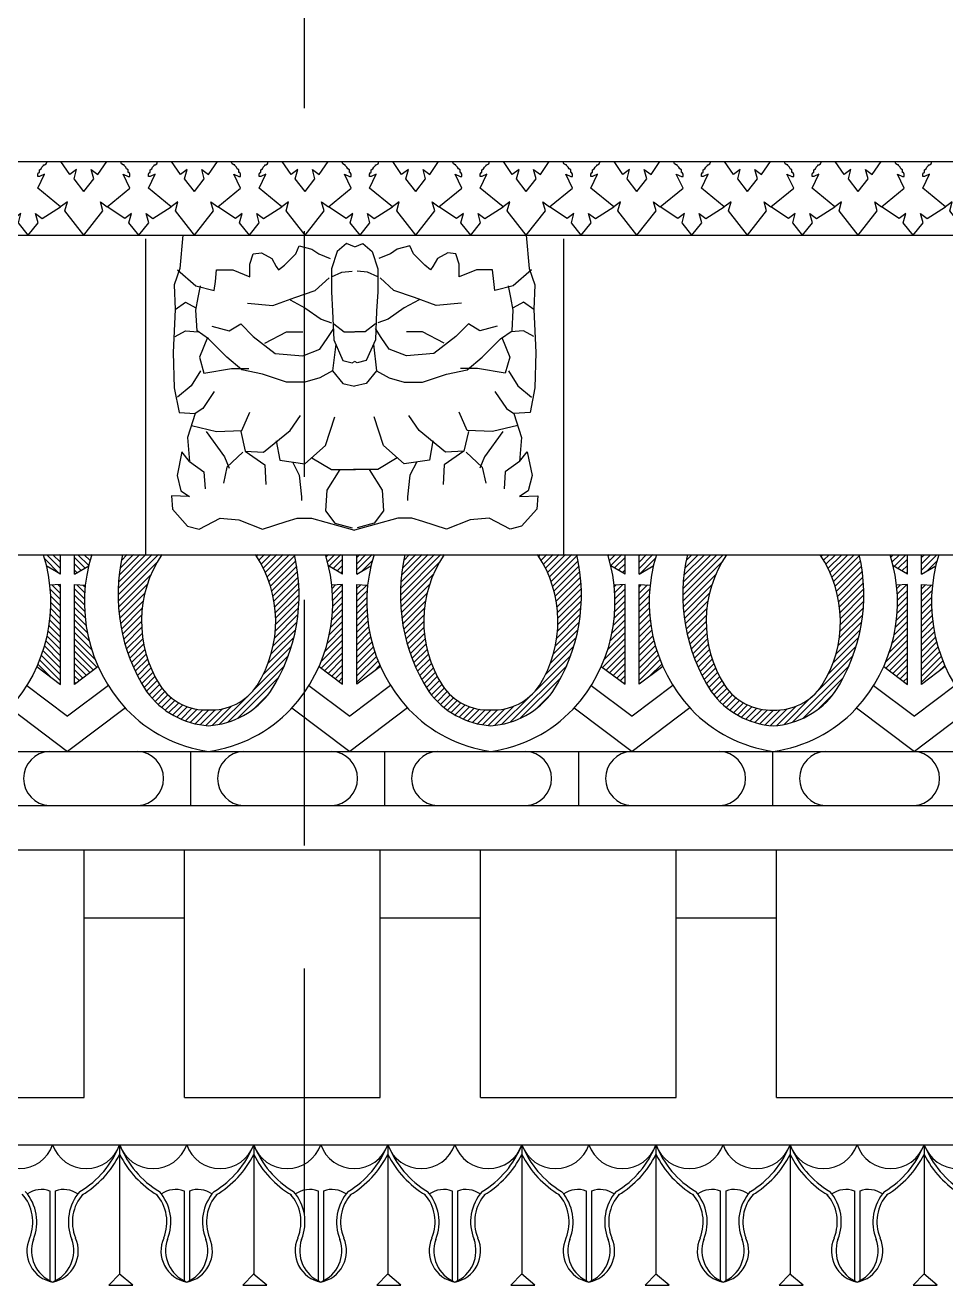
# Model space of a CAD drawing. Extents: x 140 to 2512, y 69 to 3554.
# Drawn here: x 618.6 to 805.8, y 3040.3 to 3297.3 of the extents above; entities that cross this region are included whole.
import ezdxf

# ---------------------------------------------------------------- set-up
doc = ezdxf.new("R2010")
doc.units = 0
doc.header["$LTSCALE"] = 10
doc.header["$MEASUREMENT"] = 0
doc.linetypes.add('HIDDEN', pattern=[0.375, 0.25, -0.125])
for name, color, linetype in [('3', 3, 'CONTINUOUS'), ('7', 7, 'CONTINUOUS'), ('BH', 3, 'CONTINUOUS')]:
    doc.layers.add(name, color=color, linetype=linetype)
pattern_1 = [(45, (349.6196, 2007.5748), (-0.6344319, 0.6344319), [])]

msp = doc.modelspace()

# ---------------------------------------------------------------- hatches: boundary and pattern name
at = {"layer": '3'}
h = msp.add_hatch(dxfattribs=at)
h.set_pattern_fill('ANSI31', color=256, scale=7.177778, style=0)
h.set_pattern_definition([(135, (1019.6432, 2007.5576), (0.6344319, 0.6344319), [])])
h.paths.add_polyline_path([(628.66, 3189.64), (632.17, 3189.64, 0.018345), (631.54, 3187.37), (628.66, 3185.65)])
h.paths.add_polyline_path([(628.66, 3183.56), (630.87, 3183.44, 0.133078), (633.48, 3166.88), (628.66, 3163.25)])
h.paths.add_polyline_path([(623.58, 3183.44), (625.79, 3183.56), (625.79, 3163.25), (620.97, 3166.88, 0.133078)])
h.paths.add_polyline_path([(625.79, 3189.64), (625.79, 3185.65), (622.9, 3187.37, 0.018345), (622.27, 3189.64)])
h = msp.add_hatch(dxfattribs=at)
h.set_pattern_fill('ANSI31', color=256, scale=7.177778, style=0)
h.set_pattern_definition([(45, (292.1974, 2007.5748), (-0.6344319, 0.6344319), [])])
h.paths.add_polyline_path([(673.38, 3189.66), (665.42, 3189.66, -0.297247), (665.78, 3163.03, -0.262813), (655.91, 3158.06, -0.262813), (646.04, 3163.03, -0.297247), (646.4, 3189.66), (638.43, 3189.66, 0.20319), (643.29, 3161.83, 0.224863), (655.91, 3154.84, 0.224863), (668.53, 3161.83, 0.20319)])
h = msp.add_hatch(dxfattribs=at)
h.set_pattern_fill('ANSI31', color=256, scale=7.177778, style=0)
h.set_pattern_definition(pattern_1)
h.paths.add_polyline_path([(683.18, 3189.66), (679.67, 3189.66, -0.018345), (680.3, 3187.39), (683.18, 3185.67)])
h.paths.add_polyline_path([(683.18, 3183.58), (680.97, 3183.46, -0.133078), (678.37, 3166.89), (683.18, 3163.27)])
h.paths.add_polyline_path([(688.27, 3183.46), (686.06, 3183.58), (686.06, 3163.27), (690.87, 3166.89, -0.133078)])
h.paths.add_polyline_path([(686.06, 3189.66), (686.06, 3185.67), (688.94, 3187.39, -0.018345), (689.57, 3189.66)])
h = msp.add_hatch(dxfattribs=at)
h.set_pattern_fill('ANSI31', color=256, scale=7.177778, style=0)
h.set_pattern_definition(pattern_1)
h.paths.add_polyline_path([(740.61, 3189.66), (737.09, 3189.66, -0.018345), (737.72, 3187.39), (740.61, 3185.67)])
h.paths.add_polyline_path([(740.61, 3183.58), (738.4, 3183.46, -0.133078), (735.79, 3166.89), (740.61, 3163.27)])
h.paths.add_polyline_path([(745.69, 3183.46), (743.48, 3183.58), (743.48, 3163.27), (748.3, 3166.89, -0.133078)])
h.paths.add_polyline_path([(743.48, 3189.66), (743.48, 3185.67), (746.36, 3187.39, -0.018345), (746.99, 3189.66)])
h = msp.add_hatch(dxfattribs=at)
h.set_pattern_fill('ANSI31', color=256, scale=7.177778, style=0)
h.set_pattern_definition([(45, (407.0646, 2007.5576), (-0.6344319, 0.6344319), [])])
h.paths.add_polyline_path([(788.25, 3189.64), (780.28, 3189.64, -0.297247), (780.65, 3163.01, -0.262813), (770.78, 3158.04, -0.262813), (760.9, 3163.01, -0.297247), (761.27, 3189.64), (753.3, 3189.64, 0.20319), (758.16, 3161.81, 0.224863), (770.78, 3154.82, 0.224863), (783.39, 3161.81, 0.20319)])
h = msp.add_hatch(dxfattribs=at)
h.set_pattern_fill('ANSI31', color=256, scale=7.177778, style=0)
h.set_pattern_definition([(45, (464.4869, 2007.5576), (-0.6344319, 0.6344319), [])])
h.paths.add_polyline_path([(798.05, 3189.64), (794.54, 3189.64, -0.018345), (795.16, 3187.37), (798.05, 3185.65)])
h.paths.add_polyline_path([(798.05, 3183.56), (795.84, 3183.44, -0.133078), (793.23, 3166.88), (798.05, 3163.25)])
h.paths.add_polyline_path([(803.13, 3183.44), (800.92, 3183.56), (800.92, 3163.25), (805.74, 3166.88, -0.133078)])
h.paths.add_polyline_path([(800.92, 3189.64), (800.92, 3185.65), (803.81, 3187.37, -0.018345), (804.44, 3189.64)])
at = {"layer": 'BH'}
h = msp.add_hatch(dxfattribs=at)
h.set_pattern_fill('ANSI31', color=256, scale=7.177778, style=0)
h.set_pattern_definition(pattern_1)
h.paths.add_polyline_path([(730.81, 3189.66), (722.84, 3189.66, -0.297247), (723.2, 3163.03, -0.262813), (713.33, 3158.06, -0.262813), (703.46, 3163.03, -0.297247), (703.82, 3189.66), (695.85, 3189.66, 0.20319), (700.71, 3161.83, 0.224863), (713.33, 3154.84, 0.224863), (725.95, 3161.83, 0.20319)])

# ---------------------------------------------------------------- linework, layer by layer
at = {"layer": '3', "linetype": 'HIDDEN', "ltscale": 20}
msp.add_line((675.45, 205.47), (675.45, 3554.39), dxfattribs=at)
at = {"layer": '3'}
for p, q in [((625.79, 3185.65), (622.9, 3187.37)), ((625.79, 3185.65), (625.79, 3189.64)), ((628.66, 3185.65), (628.66, 3189.64)), ((628.66, 3185.65), (631.54, 3187.37)), ((683.18, 3185.67), (680.3, 3187.39)), ((683.18, 3185.67), (683.18, 3189.66)), ((686.06, 3185.67), (686.06, 3189.66)), ((686.06, 3185.67), (688.94, 3187.39)), ((740.61, 3185.67), (737.72, 3187.39)), ((740.61, 3185.67), (740.61, 3189.66)), ((743.48, 3185.67), (743.48, 3189.66)), ((743.48, 3185.67), (746.36, 3187.39)), ((798.05, 3185.65), (795.16, 3187.37)), ((798.05, 3185.65), (798.05, 3189.64)), ((800.92, 3185.65), (800.92, 3189.64)), ((800.92, 3185.65), (803.81, 3187.37)), ((625.79, 3183.56), (623.58, 3183.44)), ((625.79, 3163.25), (625.79, 3183.56)), ((628.66, 3183.56), (630.87, 3183.44)), ((628.66, 3163.25), (628.66, 3183.56)), ((683.18, 3183.58), (680.97, 3183.46)), ((683.18, 3163.27), (683.18, 3183.58)), ((686.06, 3163.27), (686.06, 3183.58)), ((686.06, 3183.58), (688.27, 3183.46)), ((740.61, 3183.58), (738.4, 3183.46)), ((740.61, 3163.27), (740.61, 3183.58)), ((743.48, 3163.27), (743.48, 3183.58)), ((743.48, 3183.58), (745.69, 3183.46)), ((798.05, 3183.56), (795.84, 3183.44)), ((798.05, 3163.25), (798.05, 3183.56)), ((800.92, 3183.56), (803.13, 3183.44)), ((800.92, 3163.25), (800.92, 3183.56)), ((620.97, 3166.88), (625.79, 3163.25)), ((633.48, 3166.88), (628.66, 3163.25)), ((678.37, 3166.89), (683.18, 3163.27)), ((690.87, 3166.89), (686.06, 3163.27)), ((735.79, 3166.89), (740.61, 3163.27)), ((748.3, 3166.89), (743.48, 3163.27)), ((793.23, 3166.88), (798.05, 3163.25)), ((805.74, 3166.88), (800.92, 3163.25)), ((618.92, 3163.03), (627.22, 3156.78)), ((635.52, 3163.03), (627.22, 3156.78)), ((676.32, 3163.05), (684.62, 3156.8)), ((692.92, 3163.05), (684.62, 3156.8)), ((733.74, 3163.05), (742.04, 3156.8)), ((750.34, 3163.05), (742.04, 3156.8)), ((791.18, 3163.03), (799.49, 3156.78)), ((807.79, 3163.03), (799.49, 3156.78)), ((615.46, 3158.45), (627.22, 3149.59)), ((638.98, 3158.45), (627.22, 3149.59)), ((672.86, 3158.46), (684.62, 3149.61)), ((696.38, 3158.46), (684.62, 3149.61)), ((730.28, 3158.46), (742.04, 3149.61)), ((753.8, 3158.46), (742.04, 3149.61)), ((787.73, 3158.45), (799.49, 3149.59)), ((811.25, 3158.45), (799.49, 3149.59)), ((637.82, 3069.61), (637.82, 3043.26)), ((665.09, 3069.61), (665.09, 3043.26)), ((692.37, 3069.61), (692.37, 3043.26)), ((719.64, 3069.61), (719.64, 3043.26)), ((746.91, 3069.61), (746.91, 3043.26)), ((774.18, 3069.61), (774.18, 3043.26)), ((801.46, 3069.61), (801.46, 3043.26)), ((623.64, 3060.19), (623.64, 3041.9)), ((624.73, 3060.19), (624.73, 3041.9)), ((650.91, 3060.19), (650.91, 3041.9)), ((652, 3060.19), (652, 3041.9)), ((678.18, 3060.19), (678.18, 3041.9)), ((679.28, 3060.19), (679.28, 3041.9)), ((705.46, 3060.19), (705.46, 3041.9)), ((706.55, 3060.19), (706.55, 3041.9)), ((732.73, 3060.19), (732.73, 3041.9)), ((733.82, 3060.19), (733.82, 3041.9)), ((760, 3060.19), (760, 3041.9)), ((761.09, 3060.19), (761.09, 3041.9)), ((787.28, 3060.19), (787.28, 3041.9)), ((788.37, 3060.19), (788.37, 3041.9)), ((637.83, 3043.33), (635.59, 3041)), ((635.59, 3041), (640.47, 3041)), ((640.47, 3041), (637.74, 3043.33)), ((665.11, 3043.33), (662.87, 3041)), ((662.87, 3041), (667.74, 3041)), ((667.74, 3041), (665.01, 3043.33)), ((692.38, 3043.33), (690.14, 3041)), ((690.14, 3041), (695.01, 3041)), ((695.01, 3041), (692.28, 3043.33)), ((719.65, 3043.33), (717.41, 3041)), ((717.41, 3041), (722.28, 3041)), ((722.28, 3041), (719.56, 3043.33)), ((746.93, 3043.33), (744.68, 3041)), ((744.68, 3041), (749.56, 3041)), ((749.56, 3041), (746.83, 3043.33)), ((774.2, 3043.33), (771.96, 3041)), ((771.96, 3041), (776.83, 3041)), ((776.83, 3041), (774.1, 3043.33)), ((801.47, 3043.33), (799.23, 3041)), ((799.23, 3041), (804.1, 3041)), ((804.1, 3041), (801.37, 3043.33))]:
    msp.add_line(p, q, dxfattribs=at)
for points in [[(622.27, 3189.64, -0.269333), (615.25, 3158.21, -0.168546), (598.51, 3149.61, -0.168546), (581.77, 3158.21, -0.269333), (574.75, 3189.64)], [(632.15, 3189.66, 0.269333), (639.17, 3158.23, 0.168546), (655.91, 3149.63, 0.168546), (672.65, 3158.23, 0.269333), (679.67, 3189.66)], [(638.43, 3189.66, 0.20319), (643.29, 3161.83, 0.224863), (655.91, 3154.84, 0.224863), (668.53, 3161.83, 0.20319), (673.38, 3189.66)], [(646.4, 3189.66, 0.297247), (646.04, 3163.03, 0.262813), (655.91, 3158.06, 0.262813), (665.78, 3163.03, 0.297247), (665.42, 3189.66)], [(689.57, 3189.66, 0.269333), (696.59, 3158.23, 0.168546), (713.33, 3149.63, 0.168546), (730.07, 3158.23, 0.269333), (737.09, 3189.66)], [(695.85, 3189.66, 0.20319), (700.71, 3161.83, 0.224863), (713.33, 3154.84, 0.224863), (725.95, 3161.83, 0.20319), (730.81, 3189.66)], [(703.82, 3189.66, 0.297247), (703.46, 3163.03, 0.262813), (713.33, 3158.06, 0.262813), (723.2, 3163.03, 0.297247), (722.84, 3189.66)], [(747.01, 3189.64, 0.269333), (754.04, 3158.21, 0.168546), (770.78, 3149.61, 0.168546), (787.51, 3158.21, 0.269333), (794.54, 3189.64)], [(753.3, 3189.64, 0.20319), (758.16, 3161.81, 0.224863), (770.78, 3154.82, 0.224863), (783.39, 3161.81, 0.20319), (788.25, 3189.64)], [(761.27, 3189.64, 0.297247), (760.9, 3163.01, 0.262813), (770.78, 3158.04, 0.262813), (780.65, 3163.01, 0.297247), (780.28, 3189.64)], [(804.44, 3189.64, 0.269333), (811.46, 3158.21, 0.168546), (828.2, 3149.61, 0.168546), (844.94, 3158.21, 0.269333), (851.96, 3189.64)]]:
    msp.add_lwpolyline(points, format="xyb", dxfattribs=at)
for centre, radius, start, end in [((617.37, 3071.95), 7.21, 198.9672, 341.0328), ((631, 3071.95), 7.21, 198.9672, 341.0328), ((619.77, 3076.74), 19.41, 300.9337, 338.4416), ((644.64, 3071.95), 7.21, 198.9672, 341.0328), ((655.88, 3076.74), 19.41, 201.5584, 239.0663), ((658.28, 3071.95), 7.21, 198.9672, 341.0328), ((647.04, 3076.74), 19.41, 300.9337, 338.4416), ((671.91, 3071.95), 7.21, 198.9672, 341.0328), ((683.15, 3076.74), 19.41, 201.5584, 239.0663), ((685.55, 3071.95), 7.21, 198.9672, 341.0328), ((674.31, 3076.74), 19.41, 300.9337, 338.4416), ((699.18, 3071.95), 7.21, 198.9672, 341.0328), ((710.42, 3076.74), 19.41, 201.5584, 239.0663), ((712.82, 3071.95), 7.21, 198.9672, 341.0328), ((701.58, 3076.74), 19.41, 300.9337, 338.4416), ((726.46, 3071.95), 7.21, 198.9672, 341.0328), ((737.7, 3076.74), 19.41, 201.5584, 239.0663), ((740.09, 3071.95), 7.21, 198.9672, 341.0328), ((728.86, 3076.74), 19.41, 300.9337, 338.4416), ((753.73, 3071.95), 7.21, 198.9672, 341.0328), ((764.97, 3076.74), 19.41, 201.5584, 239.0663), ((767.37, 3071.95), 7.21, 198.9672, 341.0328), ((756.13, 3076.74), 19.41, 300.9337, 338.4416), ((781, 3071.95), 7.21, 198.9672, 341.0328), ((792.24, 3076.74), 19.41, 201.5584, 239.0663), ((794.64, 3071.95), 7.21, 198.9672, 341.0328), ((783.4, 3076.74), 19.41, 300.9337, 338.4416), ((808.28, 3071.95), 7.21, 198.9672, 341.0328), ((819.51, 3076.74), 19.41, 201.5584, 239.0663), ((619.77, 3076.74), 20.23, 300.9337, 333.1807), ((655.88, 3076.74), 20.23, 206.8193, 239.0663), ((647.04, 3076.74), 20.23, 300.9337, 333.1807), ((683.15, 3076.74), 20.23, 206.8193, 239.0663), ((674.31, 3076.74), 20.23, 300.9337, 333.1807), ((710.42, 3076.74), 20.23, 206.8193, 239.0663), ((701.58, 3076.74), 20.23, 300.9337, 333.1807), ((737.7, 3076.74), 20.23, 206.8193, 239.0663), ((728.86, 3076.74), 20.23, 300.9337, 333.1807), ((764.97, 3076.74), 20.23, 206.8193, 239.0663), ((756.13, 3076.74), 20.23, 300.9337, 333.1807), ((792.24, 3076.74), 20.23, 206.8193, 239.0663), ((783.4, 3076.74), 20.23, 300.9337, 333.1807), ((819.51, 3076.74), 20.23, 206.8193, 239.0663), ((611.62, 3053.89), 8.54, 337.7846, 41.5211), ((611.62, 3053.89), 9.36, 337.7846, 41.5211), ((621.92, 3055.48), 5.01, 69.8838, 125.0135), ((626.45, 3055.48), 5.01, 54.9865, 110.1162), ((636.75, 3053.89), 9.36, 138.4789, 202.2154), ((636.75, 3053.89), 8.54, 138.4789, 202.2154), ((638.89, 3053.89), 8.54, 337.7846, 41.5211), ((638.89, 3053.89), 9.36, 337.7846, 41.5211), ((649.19, 3055.48), 5.01, 69.8838, 125.0135), ((653.73, 3055.48), 5.01, 54.9865, 110.1162), ((664.02, 3053.89), 9.36, 138.4789, 202.2154), ((664.02, 3053.89), 8.54, 138.4789, 202.2154), ((666.16, 3053.89), 8.54, 337.7846, 41.5211), ((666.16, 3053.89), 9.36, 337.7846, 41.5211), ((676.46, 3055.48), 5.01, 69.8838, 125.0135), ((681, 3055.48), 5.01, 54.9865, 110.1162), ((691.3, 3053.89), 9.36, 138.4789, 202.2154), ((691.3, 3053.89), 8.54, 138.4789, 202.2154), ((693.44, 3053.89), 8.54, 337.7846, 41.5211), ((693.44, 3053.89), 9.36, 337.7846, 41.5211), ((703.73, 3055.48), 5.01, 69.8838, 125.0135), ((708.27, 3055.48), 5.01, 54.9865, 110.1162), ((718.57, 3053.89), 9.36, 138.4789, 202.2154), ((718.57, 3053.89), 8.54, 138.4789, 202.2154), ((720.71, 3053.89), 8.54, 337.7846, 41.5211), ((720.71, 3053.89), 9.36, 337.7846, 41.5211), ((731.01, 3055.48), 5.01, 69.8838, 125.0135), ((735.54, 3055.48), 5.01, 54.9865, 110.1162), ((745.84, 3053.89), 9.36, 138.4789, 202.2154), ((745.84, 3053.89), 8.54, 138.4789, 202.2154), ((747.98, 3053.89), 8.54, 337.7846, 41.5211), ((747.98, 3053.89), 9.36, 337.7846, 41.5211), ((758.28, 3055.48), 5.01, 69.8838, 125.0135), ((762.82, 3055.48), 5.01, 54.9865, 110.1162), ((773.11, 3053.89), 9.36, 138.4789, 202.2154), ((773.11, 3053.89), 8.54, 138.4789, 202.2154), ((775.25, 3053.89), 8.54, 337.7846, 41.5211), ((775.25, 3053.89), 9.36, 337.7846, 41.5211), ((785.55, 3055.48), 5.01, 69.8838, 125.0135), ((790.09, 3055.48), 5.01, 54.9865, 110.1162), ((800.39, 3053.89), 9.36, 138.4789, 202.2154), ((800.39, 3053.89), 8.54, 138.4789, 202.2154), ((625.41, 3047.99), 6.46, 155.9841, 259.063), ((626.8, 3048.05), 6.91, 160.5785, 247.7515), ((622.96, 3047.99), 6.46, 280.937, 24.0159), ((621.57, 3048.05), 6.91, 292.2485, 19.4215), ((652.68, 3047.99), 6.46, 155.9841, 259.063), ((654.08, 3048.05), 6.91, 160.5785, 247.7515), ((650.23, 3047.99), 6.46, 280.937, 24.0159), ((648.84, 3048.05), 6.91, 292.2485, 19.4215), ((679.96, 3047.99), 6.46, 155.9841, 259.063), ((681.35, 3048.05), 6.91, 160.5785, 247.7515), ((677.5, 3047.99), 6.46, 280.937, 24.0159), ((676.11, 3048.05), 6.91, 292.2485, 19.4215), ((707.23, 3047.99), 6.46, 155.9841, 259.063), ((708.62, 3048.05), 6.91, 160.5785, 247.7515), ((704.78, 3047.99), 6.46, 280.937, 24.0159), ((703.39, 3048.05), 6.91, 292.2485, 19.4215), ((734.5, 3047.99), 6.46, 155.9841, 259.063), ((735.89, 3048.05), 6.91, 160.5785, 247.7515), ((732.05, 3047.99), 6.46, 280.937, 24.0159), ((730.66, 3048.05), 6.91, 292.2485, 19.4215), ((761.77, 3047.99), 6.46, 155.9841, 259.063), ((763.17, 3048.05), 6.91, 160.5785, 247.7515), ((759.32, 3047.99), 6.46, 280.937, 24.0159), ((757.93, 3048.05), 6.91, 292.2485, 19.4215), ((789.05, 3047.99), 6.46, 155.9841, 259.063), ((790.44, 3048.05), 6.91, 160.5785, 247.7515), ((786.6, 3047.99), 6.46, 280.937, 24.0159), ((785.2, 3048.05), 6.91, 292.2485, 19.4215)]:
    msp.add_arc(centre, radius, start, end, dxfattribs=at)
at = {"layer": '7'}
for p, q in [((210.4, 3269.61), (1531.71, 3269.61)), ((385.4, 3254.61), (1530.25, 3254.61)), ((643.1, 3253.89), (643.1, 3189.61)), ((728.1, 3253.89), (728.1, 3189.61)), ((385.4, 3189.61), (1526.97, 3189.61)), ((415.4, 3149.61), (1527.37, 3149.61)), ((425.4, 3138.61), (1527.81, 3138.61)), ((425.4, 3129.61), (1528.27, 3129.61)), ((630.6, 3079.19), (630.6, 3129.61)), ((651, 3079.19), (651, 3129.61)), ((690.8, 3079.19), (690.8, 3129.61)), ((711.2, 3079.19), (711.2, 3129.61)), ((751, 3079.19), (751, 3129.61)), ((771.4, 3079.19), (771.4, 3129.61)), ((630.6, 3115.76), (651, 3115.76)), ((690.8, 3115.76), (711.2, 3115.76)), ((751, 3115.76), (771.4, 3115.76)), ((590.8, 3079.19), (630.6, 3079.19)), ((651, 3079.19), (690.8, 3079.19)), ((711.2, 3079.19), (751, 3079.19)), ((771.4, 3079.19), (811.2, 3079.19)), ((430.4, 3069.61), (1533.74, 3069.61))]:
    msp.add_line(p, q, dxfattribs=at)
at = {"layer": 'BH'}
for p, q in [((652.25, 3149.59), (652.25, 3138.61)), ((691.71, 3149.59), (691.71, 3138.61)), ((731.17, 3149.59), (731.17, 3138.61)), ((770.63, 3149.59), (770.63, 3138.61))]:
    msp.add_line(p, q, dxfattribs=at)
for points in [[(630.54, 3254.61), (626.67, 3259.56), (627.18, 3261.44), (625.81, 3260.41), (621.17, 3264.18), (622.53, 3267.08), (621.51, 3266.57), (621.34, 3266.57), (621.17, 3266.57), (621.17, 3266.74), (621.17, 3267.08), (621.34, 3267.42), (621.51, 3267.42), (621.51, 3267.59), (621.51, 3267.76), (621.51, 3267.94), (621.85, 3268.11), (622.02, 3268.45), (622.36, 3268.79), (622.36, 3268.96), (622.53, 3268.96), (622.88, 3269.13), (623.05, 3269.64)], [(630.54, 3263.54), (628.54, 3266.1), (629.05, 3267.98), (627.68, 3266.96), (625.88, 3269.61)], [(630.54, 3254.61), (634.42, 3259.56), (633.9, 3261.44), (635.27, 3260.41), (639.92, 3264.18), (638.55, 3267.08), (639.57, 3266.57), (639.74, 3266.57), (639.92, 3266.57), (639.92, 3266.74), (639.92, 3267.08), (639.74, 3267.42), (639.57, 3267.42), (639.57, 3267.59), (639.57, 3267.76), (639.57, 3267.94), (639.23, 3268.11), (639.06, 3268.45), (638.72, 3268.79), (638.72, 3268.96), (638.55, 3268.96), (638.2, 3269.13), (638.03, 3269.64)], [(630.54, 3263.54), (632.54, 3266.1), (632.03, 3267.98), (633.4, 3266.96), (635.2, 3269.61)], [(653.04, 3254.61), (649.17, 3259.56), (649.68, 3261.44), (648.31, 3260.41), (643.67, 3264.18), (645.03, 3267.08), (644.01, 3266.57), (643.84, 3266.57), (643.67, 3266.57), (643.67, 3266.74), (643.67, 3267.08), (643.84, 3267.42), (644.01, 3267.42), (644.01, 3267.59), (644.01, 3267.76), (644.01, 3267.94), (644.35, 3268.11), (644.52, 3268.45), (644.86, 3268.79), (644.86, 3268.96), (645.03, 3268.96), (645.38, 3269.13), (645.55, 3269.64)], [(653.04, 3263.54), (651.04, 3266.1), (651.55, 3267.98), (650.18, 3266.96), (648.38, 3269.61)], [(653.04, 3254.61), (656.92, 3259.56), (656.4, 3261.44), (657.77, 3260.41), (662.42, 3264.18), (661.05, 3267.08), (662.07, 3266.57), (662.24, 3266.57), (662.42, 3266.57), (662.42, 3266.74), (662.42, 3267.08), (662.24, 3267.42), (662.07, 3267.42), (662.07, 3267.59), (662.07, 3267.76), (662.07, 3267.94), (661.73, 3268.11), (661.56, 3268.45), (661.22, 3268.79), (661.22, 3268.96), (661.05, 3268.96), (660.7, 3269.13), (660.53, 3269.64)], [(653.04, 3263.54), (655.04, 3266.1), (654.53, 3267.98), (655.9, 3266.96), (657.7, 3269.61)], [(675.54, 3254.61), (671.67, 3259.56), (672.18, 3261.44), (670.81, 3260.41), (666.17, 3264.18), (667.53, 3267.08), (666.51, 3266.57), (666.34, 3266.57), (666.17, 3266.57), (666.17, 3266.74), (666.17, 3267.08), (666.34, 3267.42), (666.51, 3267.42), (666.51, 3267.59), (666.51, 3267.76), (666.51, 3267.94), (666.85, 3268.11), (667.02, 3268.45), (667.36, 3268.79), (667.36, 3268.96), (667.53, 3268.96), (667.88, 3269.13), (668.05, 3269.64)], [(675.54, 3263.54), (673.54, 3266.1), (674.05, 3267.98), (672.68, 3266.96), (670.88, 3269.61)], [(675.54, 3254.61), (679.42, 3259.56), (678.9, 3261.44), (680.27, 3260.41), (684.92, 3264.18), (683.55, 3267.08), (684.57, 3266.57), (684.74, 3266.57), (684.92, 3266.57), (684.92, 3266.74), (684.92, 3267.08), (684.74, 3267.42), (684.57, 3267.42), (684.57, 3267.59), (684.57, 3267.76), (684.57, 3267.94), (684.23, 3268.11), (684.06, 3268.45), (683.72, 3268.79), (683.72, 3268.96), (683.55, 3268.96), (683.2, 3269.13), (683.03, 3269.64)], [(675.54, 3263.54), (677.54, 3266.1), (677.03, 3267.98), (678.4, 3266.96), (680.2, 3269.61)], [(698.04, 3254.61), (694.17, 3259.56), (694.68, 3261.44), (693.31, 3260.41), (688.67, 3264.18), (690.03, 3267.08), (689.01, 3266.57), (688.84, 3266.57), (688.67, 3266.57), (688.67, 3266.74), (688.67, 3267.08), (688.84, 3267.42), (689.01, 3267.42), (689.01, 3267.59), (689.01, 3267.76), (689.01, 3267.94), (689.35, 3268.11), (689.52, 3268.45), (689.86, 3268.79), (689.86, 3268.96), (690.03, 3268.96), (690.38, 3269.13), (690.55, 3269.64)], [(698.04, 3263.54), (696.04, 3266.1), (696.55, 3267.98), (695.18, 3266.96), (693.38, 3269.61)], [(698.04, 3254.61), (701.92, 3259.56), (701.4, 3261.44), (702.77, 3260.41), (707.42, 3264.18), (706.05, 3267.08), (707.07, 3266.57), (707.24, 3266.57), (707.42, 3266.57), (707.42, 3266.74), (707.42, 3267.08), (707.24, 3267.42), (707.07, 3267.42), (707.07, 3267.59), (707.07, 3267.76), (707.07, 3267.94), (706.73, 3268.11), (706.56, 3268.45), (706.22, 3268.79), (706.22, 3268.96), (706.05, 3268.96), (705.7, 3269.13), (705.53, 3269.64)], [(698.04, 3263.54), (700.04, 3266.1), (699.53, 3267.98), (700.9, 3266.96), (702.7, 3269.61)], [(720.54, 3254.61), (716.67, 3259.56), (717.18, 3261.44), (715.81, 3260.41), (711.17, 3264.18), (712.53, 3267.08), (711.51, 3266.57), (711.34, 3266.57), (711.17, 3266.57), (711.17, 3266.74), (711.17, 3267.08), (711.34, 3267.42), (711.51, 3267.42), (711.51, 3267.59), (711.51, 3267.76), (711.51, 3267.94), (711.85, 3268.11), (712.02, 3268.45), (712.36, 3268.79), (712.36, 3268.96), (712.53, 3268.96), (712.88, 3269.13), (713.05, 3269.64)], [(720.54, 3263.54), (718.54, 3266.1), (719.05, 3267.98), (717.68, 3266.96), (715.88, 3269.61)], [(720.54, 3254.61), (724.42, 3259.56), (723.9, 3261.44), (725.27, 3260.41), (729.92, 3264.18), (728.55, 3267.08), (729.57, 3266.57), (729.74, 3266.57), (729.92, 3266.57), (729.92, 3266.74), (729.92, 3267.08), (729.74, 3267.42), (729.57, 3267.42), (729.57, 3267.59), (729.57, 3267.76), (729.57, 3267.94), (729.23, 3268.11), (729.06, 3268.45), (728.72, 3268.79), (728.72, 3268.96), (728.55, 3268.96), (728.2, 3269.13), (728.03, 3269.64)], [(720.54, 3263.54), (722.54, 3266.1), (722.03, 3267.98), (723.4, 3266.96), (725.2, 3269.61)], [(743.04, 3254.61), (739.17, 3259.56), (739.68, 3261.44), (738.31, 3260.41), (733.67, 3264.18), (735.03, 3267.08), (734.01, 3266.57), (733.84, 3266.57), (733.67, 3266.57), (733.67, 3266.74), (733.67, 3267.08), (733.84, 3267.42), (734.01, 3267.42), (734.01, 3267.59), (734.01, 3267.76), (734.01, 3267.94), (734.35, 3268.11), (734.52, 3268.45), (734.86, 3268.79), (734.86, 3268.96), (735.03, 3268.96), (735.38, 3269.13), (735.55, 3269.64)], [(743.04, 3263.54), (741.04, 3266.1), (741.55, 3267.98), (740.18, 3266.96), (738.38, 3269.61)], [(743.04, 3254.61), (746.92, 3259.56), (746.4, 3261.44), (747.77, 3260.41), (752.42, 3264.18), (751.05, 3267.08), (752.07, 3266.57), (752.24, 3266.57), (752.42, 3266.57), (752.42, 3266.74), (752.42, 3267.08), (752.24, 3267.42), (752.07, 3267.42), (752.07, 3267.59), (752.07, 3267.76), (752.07, 3267.94), (751.73, 3268.11), (751.56, 3268.45), (751.22, 3268.79), (751.22, 3268.96), (751.05, 3268.96), (750.7, 3269.13), (750.53, 3269.64)], [(743.04, 3263.54), (745.04, 3266.1), (744.53, 3267.98), (745.9, 3266.96), (747.7, 3269.61)], [(765.54, 3254.61), (761.67, 3259.56), (762.18, 3261.44), (760.81, 3260.41), (756.17, 3264.18), (757.53, 3267.08), (756.51, 3266.57), (756.34, 3266.57), (756.17, 3266.57), (756.17, 3266.74), (756.17, 3267.08), (756.34, 3267.42), (756.51, 3267.42), (756.51, 3267.59), (756.51, 3267.76), (756.51, 3267.94), (756.85, 3268.11), (757.02, 3268.45), (757.36, 3268.79), (757.36, 3268.96), (757.53, 3268.96), (757.88, 3269.13), (758.05, 3269.64)], [(765.54, 3263.54), (763.54, 3266.1), (764.05, 3267.98), (762.68, 3266.96), (760.88, 3269.61)], [(765.54, 3254.61), (769.42, 3259.56), (768.9, 3261.44), (770.27, 3260.41), (774.92, 3264.18), (773.55, 3267.08), (774.57, 3266.57), (774.74, 3266.57), (774.92, 3266.57), (774.92, 3266.74), (774.92, 3267.08), (774.74, 3267.42), (774.57, 3267.42), (774.57, 3267.59), (774.57, 3267.76), (774.57, 3267.94), (774.23, 3268.11), (774.06, 3268.45), (773.72, 3268.79), (773.72, 3268.96), (773.55, 3268.96), (773.2, 3269.13), (773.03, 3269.64)], [(765.54, 3263.54), (767.54, 3266.1), (767.03, 3267.98), (768.4, 3266.96), (770.2, 3269.61)], [(788.04, 3254.61), (784.17, 3259.56), (784.68, 3261.44), (783.31, 3260.41), (778.67, 3264.18), (780.03, 3267.08), (779.01, 3266.57), (778.84, 3266.57), (778.67, 3266.57), (778.67, 3266.74), (778.67, 3267.08), (778.84, 3267.42), (779.01, 3267.42), (779.01, 3267.59), (779.01, 3267.76), (779.01, 3267.94), (779.35, 3268.11), (779.52, 3268.45), (779.86, 3268.79), (779.86, 3268.96), (780.03, 3268.96), (780.38, 3269.13), (780.55, 3269.64)], [(788.04, 3263.54), (786.04, 3266.1), (786.55, 3267.98), (785.18, 3266.96), (783.38, 3269.61)], [(788.04, 3254.61), (791.92, 3259.56), (791.4, 3261.44), (792.77, 3260.41), (797.42, 3264.18), (796.05, 3267.08), (797.07, 3266.57), (797.24, 3266.57), (797.42, 3266.57), (797.42, 3266.74), (797.42, 3267.08), (797.24, 3267.42), (797.07, 3267.42), (797.07, 3267.59), (797.07, 3267.76), (797.07, 3267.94), (796.73, 3268.11), (796.56, 3268.45), (796.22, 3268.79), (796.22, 3268.96), (796.05, 3268.96), (795.7, 3269.13), (795.53, 3269.64)], [(788.04, 3263.54), (790.04, 3266.1), (789.53, 3267.98), (790.9, 3266.96), (792.7, 3269.61)], [(810.54, 3254.61), (806.67, 3259.56), (807.18, 3261.44), (805.81, 3260.41), (801.17, 3264.18), (802.53, 3267.08), (801.51, 3266.57), (801.34, 3266.57), (801.17, 3266.57), (801.17, 3266.74), (801.17, 3267.08), (801.34, 3267.42), (801.51, 3267.42), (801.51, 3267.59), (801.51, 3267.76), (801.51, 3267.94), (801.85, 3268.11), (802.02, 3268.45), (802.36, 3268.79), (802.36, 3268.96), (802.53, 3268.96), (802.88, 3269.13), (803.05, 3269.64)], [(619.22, 3254.61), (617.22, 3257.17), (617.73, 3259.05), (616.37, 3258.02), (612.77, 3260.41)], [(619.22, 3254.61), (621.23, 3257.17), (620.71, 3259.05), (622.08, 3258.02), (625.81, 3260.41)], [(641.72, 3254.61), (639.72, 3257.17), (640.23, 3259.05), (638.87, 3258.02), (635.27, 3260.41)], [(641.72, 3254.61), (643.73, 3257.17), (643.21, 3259.05), (644.58, 3258.02), (648.31, 3260.41)], [(664.22, 3254.61), (662.22, 3257.17), (662.73, 3259.05), (661.37, 3258.02), (657.77, 3260.41)], [(664.22, 3254.61), (666.23, 3257.17), (665.71, 3259.05), (667.08, 3258.02), (670.81, 3260.41)], [(686.72, 3254.61), (684.72, 3257.17), (685.23, 3259.05), (683.87, 3258.02), (680.27, 3260.41)], [(686.72, 3254.61), (688.73, 3257.17), (688.21, 3259.05), (689.58, 3258.02), (693.31, 3260.41)], [(709.22, 3254.61), (707.22, 3257.17), (707.73, 3259.05), (706.37, 3258.02), (702.77, 3260.41)], [(709.22, 3254.61), (711.23, 3257.17), (710.71, 3259.05), (712.08, 3258.02), (715.81, 3260.41)], [(731.72, 3254.61), (729.72, 3257.17), (730.23, 3259.05), (728.87, 3258.02), (725.27, 3260.41)], [(731.72, 3254.61), (733.73, 3257.17), (733.21, 3259.05), (734.58, 3258.02), (738.31, 3260.41)], [(754.22, 3254.61), (752.22, 3257.17), (752.73, 3259.05), (751.37, 3258.02), (747.77, 3260.41)], [(754.22, 3254.61), (756.23, 3257.17), (755.71, 3259.05), (757.08, 3258.02), (760.81, 3260.41)], [(776.72, 3254.61), (774.72, 3257.17), (775.23, 3259.05), (773.87, 3258.02), (770.27, 3260.41)], [(776.72, 3254.61), (778.73, 3257.17), (778.21, 3259.05), (779.58, 3258.02), (783.31, 3260.41)], [(799.22, 3254.61), (797.22, 3257.17), (797.73, 3259.05), (796.37, 3258.02), (792.77, 3260.41)], [(799.22, 3254.61), (801.23, 3257.17), (800.71, 3259.05), (802.08, 3258.02), (805.81, 3260.41)], [(650.68, 3254.65), (650.09, 3247.86), (648.93, 3244.56), (649.12, 3239.51), (648.73, 3230.77), (648.93, 3223.58), (649.9, 3218.54), (653.2, 3218.34), (651.65, 3213.49), (652.04, 3208.63), (650.48, 3210.57), (649.51, 3205.72), (650.29, 3202.61), (652.04, 3201.45), (648.34, 3201.64), (648.54, 3198.92), (651.65, 3195.43), (653.98, 3194.84)], [(720.53, 3254.65), (721.12, 3247.86), (722.28, 3244.56), (722.09, 3239.51), (722.48, 3230.77), (722.28, 3223.58), (721.31, 3218.54), (718.01, 3218.34), (719.56, 3213.49), (719.17, 3208.63), (720.73, 3210.57), (721.7, 3205.72), (720.92, 3202.61), (719.17, 3201.45), (722.87, 3201.64), (722.67, 3198.92), (719.56, 3195.43), (717.23, 3194.84)], [(649.59, 3247.58), (653.33, 3244.31), (657.07, 3243.38), (657.3, 3245.24), (657.54, 3247.58), (660.81, 3247.58), (664.31, 3246.18), (664.31, 3248.74), (665.01, 3250.84), (666.64, 3251.07), (668.75, 3249.91), (669.68, 3248.28), (670.15, 3247.58), (671.32, 3248.51), (672.48, 3249.68), (673.65, 3250.84), (674.35, 3252.47), (676.92, 3251.77), (678.32, 3250.84), (679.49, 3250.37), (680.66, 3249.91)], [(685.56, 3252.24), (683.93, 3252.94), (682.06, 3251.31), (680.89, 3247.81), (680.89, 3243.14), (681.13, 3239.18), (681.36, 3233.34), (683.23, 3229.15), (685.1, 3228.68), (685.56, 3228.91)], [(685.65, 3252.24), (687.28, 3252.94), (689.15, 3251.31), (690.32, 3247.81), (690.32, 3243.14), (690.08, 3239.18), (689.85, 3233.34), (687.98, 3229.15), (686.11, 3228.68), (685.65, 3228.91)], [(721.62, 3247.58), (717.88, 3244.31), (714.14, 3243.38), (713.91, 3245.24), (713.67, 3247.58), (710.4, 3247.58), (706.9, 3246.18), (706.9, 3248.74), (706.2, 3250.84), (704.57, 3251.07), (702.46, 3249.91), (701.53, 3248.28), (701.06, 3247.58), (699.89, 3248.51), (698.73, 3249.68), (697.56, 3250.84), (696.86, 3252.47), (694.29, 3251.77), (692.89, 3250.84), (691.72, 3250.37), (690.55, 3249.91)], [(680.89, 3246.18), (682.99, 3247.11), (685.1, 3247.34)], [(690.32, 3246.18), (688.22, 3247.11), (686.11, 3247.34)], [(681.13, 3227.05), (678.56, 3225.65), (675.52, 3224.71), (671.78, 3224.71), (666.88, 3226.35), (662.67, 3227.28), (659.64, 3229.85), (655.9, 3233.58), (653.56, 3235.21), (653.33, 3239.41), (653.8, 3241.98), (654.27, 3244.31)], [(663.84, 3240.81), (668.98, 3240.34), (673.42, 3241.98), (677.62, 3243.38), (680.42, 3245.94)], [(690.08, 3227.05), (692.65, 3225.65), (695.69, 3224.71), (699.43, 3224.71), (704.33, 3226.35), (708.54, 3227.28), (711.57, 3229.85), (715.31, 3233.58), (717.64, 3235.21), (717.88, 3239.41), (717.41, 3241.98), (716.94, 3244.31)], [(707.37, 3240.81), (702.23, 3240.34), (697.79, 3241.98), (693.59, 3243.38), (690.79, 3245.94)], [(672.48, 3241.51), (675.52, 3239.88), (678.79, 3237.54), (680.89, 3236.84)], [(698.73, 3241.51), (695.69, 3239.88), (692.42, 3237.54), (690.32, 3236.84)], [(649.12, 3239.51), (651.23, 3241.04), (653.33, 3239.88)], [(722.09, 3239.51), (719.98, 3241.04), (717.88, 3239.88)], [(656.6, 3236.14), (660.1, 3235.21), (662.44, 3236.61), (665.01, 3234.04), (669.45, 3230.55), (675.05, 3230.08), (678.56, 3231.48), (680.19, 3233.81), (681.36, 3235.68)], [(681.36, 3236.61), (683.46, 3234.98), (685.56, 3234.98)], [(689.85, 3236.61), (687.75, 3234.98), (685.65, 3234.98)], [(714.61, 3236.14), (711.11, 3235.21), (708.77, 3236.61), (706.2, 3234.04), (701.76, 3230.55), (696.16, 3230.08), (692.65, 3231.48), (691.02, 3233.81), (689.85, 3235.68)], [(649.13, 3234.04), (651.23, 3235.21), (653.8, 3234.98)], [(655.67, 3233.81), (654.03, 3229.85), (654.97, 3226.58), (660.57, 3227.51), (664.08, 3227.51)], [(667.35, 3232.65), (671.78, 3234.98), (675.05, 3234.98)], [(703.86, 3232.65), (699.43, 3234.98), (696.16, 3234.98)], [(715.54, 3233.81), (717.18, 3229.85), (716.24, 3226.58), (710.64, 3227.51), (707.13, 3227.51)], [(722.08, 3234.04), (719.98, 3235.21), (717.41, 3234.98)], [(681.76, 3232.44), (681.13, 3227.05), (683.23, 3224.48), (685.6, 3223.89)], [(689.45, 3232.44), (690.08, 3227.05), (687.98, 3224.48), (685.6, 3223.89)], [(654.27, 3227.05), (652.4, 3224.01), (649.59, 3221.68)], [(716.94, 3227.05), (718.81, 3224.01), (721.62, 3221.68)], [(657.07, 3222.85), (654.73, 3219.35), (653.2, 3218.34)], [(714.14, 3222.85), (716.48, 3219.35), (718.01, 3218.34)], [(652.43, 3215.91), (657.54, 3214.68), (662.67, 3214.92), (664.31, 3218.65)], [(718.78, 3215.91), (713.67, 3214.68), (708.54, 3214.92), (706.9, 3218.65)], [(662.44, 3214.68), (663.37, 3210.72), (667.11, 3210.48), (672.48, 3214.92), (674.59, 3217.95)], [(669.68, 3212.82), (670.38, 3208.85), (675.52, 3208.15), (679.72, 3211.88), (681.59, 3217.71)], [(701.53, 3212.82), (700.83, 3208.85), (695.69, 3208.15), (691.49, 3211.88), (689.62, 3217.71)], [(708.77, 3214.68), (707.84, 3210.72), (704.1, 3210.48), (698.73, 3214.92), (696.62, 3217.95)], [(655.43, 3214.68), (659.17, 3209.55), (660.1, 3207.22)], [(715.78, 3214.68), (712.04, 3209.55), (711.11, 3207.22)], [(662.91, 3210.48), (659.64, 3207.45), (658.94, 3204.18)], [(663.37, 3210.72), (667.35, 3207.92), (667.58, 3203.95)], [(707.84, 3210.72), (703.86, 3207.92), (703.63, 3203.95)], [(708.3, 3210.48), (711.57, 3207.45), (712.27, 3204.18)], [(652.04, 3208.63), (654.97, 3206.52), (655.2, 3203.02)], [(672.95, 3208.5), (674.35, 3205.82), (674.82, 3201.38), (674.82, 3200.68)], [(676.92, 3209.32), (680.89, 3206.98), (684.4, 3206.98), (685.8, 3206.98)], [(694.29, 3209.32), (690.32, 3206.98), (686.81, 3206.98), (685.41, 3206.98)], [(698.26, 3208.5), (696.86, 3205.82), (696.39, 3201.38), (696.39, 3200.68)], [(719.17, 3208.63), (716.24, 3206.52), (716.01, 3203.02)], [(682.64, 3206.98), (679.96, 3202.78), (679.72, 3198.58), (681.59, 3196.02), (685.1, 3195.09)], [(688.57, 3206.98), (691.25, 3202.78), (691.49, 3198.58), (689.62, 3196.02), (686.11, 3195.09)], [(653.98, 3194.84), (658.25, 3197.05), (662.09, 3196.73), (666.89, 3194.81), (671.69, 3196.41), (673.93, 3197.05), (676.81, 3197.05), (685.6, 3194.61)], [(717.23, 3194.84), (712.95, 3197.05), (709.12, 3196.73), (704.32, 3194.81), (699.52, 3196.41), (697.28, 3197.05), (694.4, 3197.05), (685.6, 3194.61)]]:
    msp.add_lwpolyline(points, dxfattribs=at)
for centre, start, end in [((623.78, 3144.11), 92.5097, 267.4903), ((641.26, 3144.11), 272.5097, 87.4903), ((663.24, 3144.11), 92.5097, 267.4903), ((680.72, 3144.11), 272.5097, 87.4903), ((702.7, 3144.11), 92.5097, 267.4903), ((720.18, 3144.11), 272.5097, 87.4903), ((742.16, 3144.11), 92.5097, 267.4903), ((759.64, 3144.11), 272.5097, 87.4903), ((781.62, 3144.11), 92.5097, 267.4903), ((799.1, 3144.11), 272.5097, 87.4903)]:
    msp.add_arc(centre, 5.51, start, end, dxfattribs=at)

doc.saveas('drawing.dxf')
